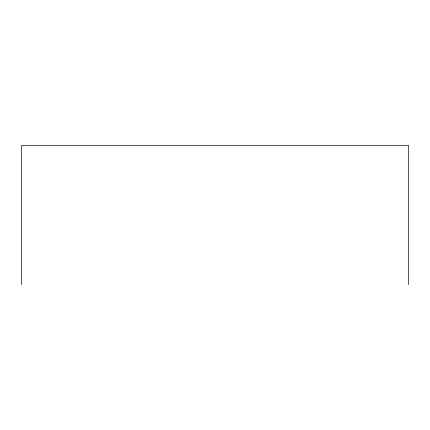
<?xml version="1.0" encoding="UTF-8"?>
<svg xmlns="http://www.w3.org/2000/svg" width="430" height="430" viewBox="0 0 430 430"><rect width="100%" height="100%" fill="white"/><g stroke="black" fill="none" stroke-linecap="round" stroke-linejoin="round"><path stroke-width="0.64" d="M408.5 284.638L408.5 145.362L21.5 145.362L21.5 284.638"/></g></svg>
